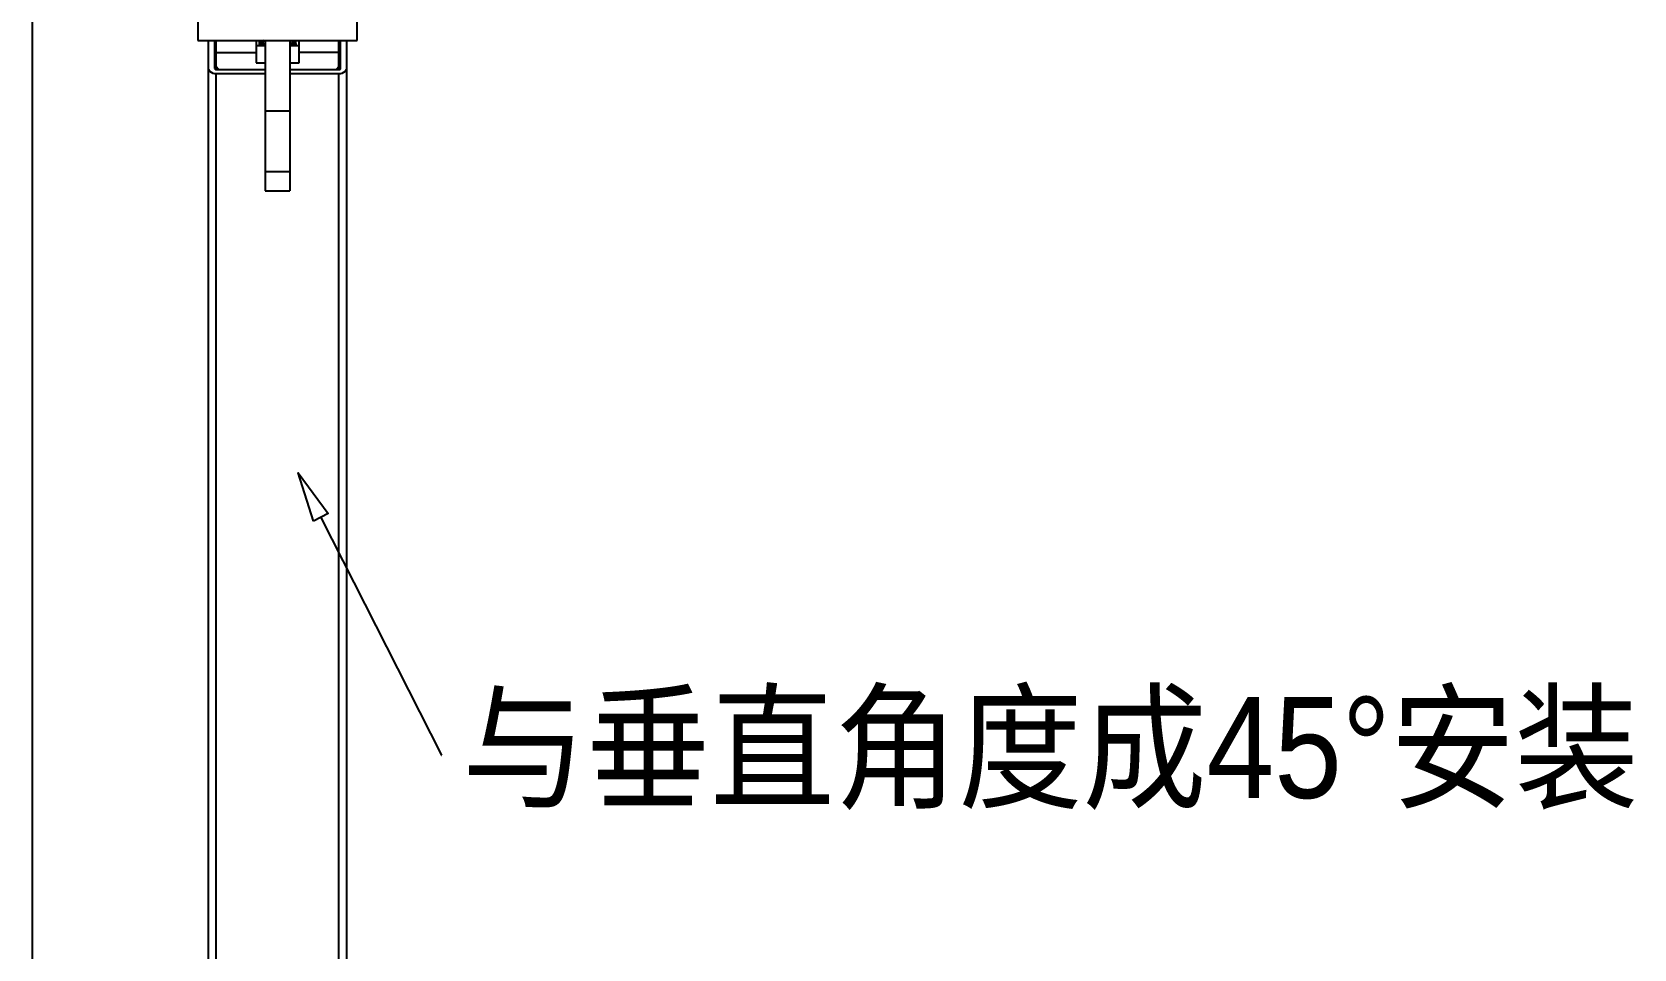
# Model space of a CAD drawing. Extents: x 1060579 to 1383165, y 581819 to 1037910.
# Drawn here: x 1268743 to 1271120, y 860679 to 862040 of the extents above; entities that cross this region are included whole.
import ezdxf

# ---------------------------------------------------------------- set-up
doc = ezdxf.new("R2010")
doc.units = 0
doc.header["$LTSCALE"] = 1000
doc.header["$MEASUREMENT"] = 0
doc.layers.add('02___PRT_ALL_AXES', color=7, linetype='Continuous')
doc.styles.add('_TEL_DIM', font='SIMPLEX', dxfattribs={"width": 0.8, "height": 3.5, "bigfont": 'HZTXT'})

msp = doc.modelspace()

# ---------------------------------------------------------------- linework, layer by layer
at = {"color": 7, "linetype": 'Continuous'}
for p, q in [((1268742.8, 862959.7), (1268742.8, 859317)), ((1268988.7, 862430.2), (1268988.7, 862027.6)), ((1269225.5, 862027.6), (1269225.5, 862430.2)), ((1268988.7, 862027.6), (1269225.5, 862027.6)), ((1269004.6, 860507.8), (1269004.6, 862027.6)), ((1269013.8, 862027.6), (1269013.8, 861986.2)), ((1269016, 861984.6), (1269016, 862027.6)), ((1269075.2, 862027.6), (1269075.2, 861994.6)), ((1269088.9, 862027.6), (1269088.9, 861804.3)), ((1269125.3, 862027.6), (1269125.3, 861804.3)), ((1269125.4, 862020.1), (1269125.4, 862020.1)), ((1269139, 861994.6), (1269139, 862027.6)), ((1269198.2, 861984.6), (1269198.2, 862027.6)), ((1269200.4, 861986.2), (1269200.4, 862027.6)), ((1269209.5, 862027.6), (1269209.5, 860507.8)), ((1269016, 862009.8), (1269075.2, 862009.8)), ((1269198.2, 862009.8), (1269139, 862009.8)), ((1269016, 861984.6), (1269088.9, 861984.6)), ((1269016, 860506.1), (1269016, 861978.1)), ((1269088.9, 861978.1), (1269016, 861978.1)), ((1269125.3, 861984.6), (1269198.2, 861984.6)), ((1269198.2, 861978.1), (1269125.3, 861978.1)), ((1269198.2, 860506.1), (1269198.2, 861978.1)), ((1269088.9, 861923.1), (1269125.3, 861923.1)), ((1269088.9, 861833), (1269125.3, 861833)), ((1269088.9, 861804.3), (1269125.3, 861804.3))]:
    msp.add_line(p, q, dxfattribs=at)
for points in [[(1269013.8, 861986.2), (1269013.9, 861985.6), (1269014.4, 861985.1), (1269015.2, 861984.7), (1269016, 861984.6)], [(1269198.2, 861984.6), (1269199, 861984.7), (1269199.8, 861985.1), (1269200.3, 861985.6), (1269200.4, 861986.2)]]:
    msp.add_lwpolyline(points, dxfattribs=at)
at = {"color": 4}
msp.add_lwpolyline([(1269160.3, 861313.8), (1269137.7, 861385.8), (1269182.4, 861325)], close=True, dxfattribs=at)
msp.add_lwpolyline([(1269171.4, 861319.4), (1269350.5, 860966.6)], dxfattribs=at)
at = {"color": 4, "extrusion": (0, 1, 0), "elevation": 860966.6}
msp.add_lwpolyline([(-1269350.5, 0), (-1269350.7, 0)], dxfattribs=at)
at = {"color": 7, "linetype": 'Continuous'}
for centre, radius, start, end in [((1269094.5, 862027.2), 14.7, 178.3603, 179.9995), ((1269094.6, 862027.2), 14.8, 180.0173, 187.5323), ((1269094.6, 862023.3), 14.8, 172.4831, 179.9829), ((1269094.7, 862022.3), 15, 170.629, 176.2824), ((1269094.5, 862022.3), 14.8, 176.2903, 179.9967), ((1269094.6, 862022.3), 14.8, 180.0172, 187.5235), ((1269095, 862023.2), 15.2, 165.7648, 172.4748), ((1269095, 862018.4), 15.2, 165.7644, 172.4657), ((1269094.7, 862018.4), 15, 172.4824, 173.9962), ((1269095.2, 862022.2), 15.4, 162.4874, 170.6013), ((1269095.2, 862017.4), 15.4, 162.4837, 170.2332), ((1269095.3, 862023.2), 15.5, 163.4415, 165.7729), ((1269095.4, 862018.3), 15.6, 162.5052, 165.7688), ((1269095.7, 862022.1), 16, 159.7302, 162.506), ((1269103.9, 862001.4), 27, 124.0244, 124.6459), ((1269112.2, 862002), 25.6, 58.2813, 59.0616), ((1269121.1, 862020.7), 13.3, 15.3229, 16.4114), ((1269121.4, 862020.8), 13.1, 8.8281, 15.3359), ((1269121.5, 862024.7), 12.9, 4.3664, 12.8789), ((1269121.7, 862025.7), 12.7, 0.024, 8.5353), ((1269121.7, 862024.7), 12.7, 351.1841, 359.9741), ((1269121.7, 862020.9), 12.7, 0.0261, 8.822), ((1269121.8, 862024.7), 12.6, 0.0047, 4.3398), ((1269121.8, 862019.9), 12.6, 0.4275, 4.3388)]:
    msp.add_arc(centre, radius, start, end, dxfattribs=at)
for points in [[(1269082.8, 862027.6), (1269081.8, 862026.2), (1269081, 862024.6), (1269080.5, 862023)], [(1269080.5, 862022), (1269081.1, 862024), (1269082.2, 862025.9), (1269083.5, 862027.6)], [(1269088.6, 862023.6), (1269087.1, 862022.6), (1269085.7, 862021.4), (1269084.4, 862020)], [(1269085.4, 862020.1), (1269086.4, 862021.1), (1269087.6, 862022), (1269088.8, 862022.8)], [(1269133.9, 862024.5), (1269133.6, 862025.6), (1269133.1, 862026.6), (1269132.6, 862027.6)]]:
    msp.add_open_spline(points, degree=3, dxfattribs=at)
for points, knots in [([(1269087.4, 862027.6), (1269086.7, 862027.1), (1269084.2, 862024.9), (1269082.2, 862022.2), (1269081.2, 862020)], [0, 0, 0, 0, 0.264129, 1, 1, 1, 1]), ([(1269081.7, 862020), (1269082.1, 862020.7), (1269083.9, 862023.7), (1269086.6, 862026.1), (1269088.8, 862027.6)], [0, 0, 0, 0, 0.237509, 1, 1, 1, 1]), ([(1269131.1, 862020), (1269130.7, 862020.5), (1269129.1, 862022.4), (1269127, 862023.9), (1269125.4, 862024.9)], [0, 0, 0, 0, 0.238298, 1, 1, 1, 1]), ([(1269125.7, 862023.8), (1269126.1, 862023.5), (1269127.8, 862022.4), (1269129.3, 862021.1), (1269130.3, 862020)], [0, 0, 0, 0, 0.259883, 1, 1, 1, 1]), ([(1269127.2, 862027.6), (1269127.9, 862027.1), (1269130.5, 862025), (1269132.5, 862022.2), (1269133.4, 862020)], [0, 0, 0, 0, 0.268325, 1, 1, 1, 1]), ([(1269133.8, 862020), (1269133.6, 862020.7), (1269132.4, 862023.6), (1269130.2, 862026.1), (1269128.4, 862027.6)], [0, 0, 0, 0, 0.236582, 1, 1, 1, 1]), ([(1269131.9, 862027.6), (1269132.3, 862027.1), (1269133.5, 862025), (1269134.2, 862022.6), (1269134.4, 862020.9)], [0, 0, 0, 0, 0.260499, 1, 1, 1, 1]), ([(1269016, 861978.1), (1269014.6, 861978.1), (1269009.8, 861978.6), (1269004.6, 861982.8), (1269004.6, 861986.2)], [0, 0, 0, 0, 0.300361, 1, 1, 1, 1]), ([(1269209.5, 861986.2), (1269209.5, 861982.8), (1269204.4, 861978.6), (1269199.6, 861978.1), (1269198.2, 861978.1)], [0, 0, 0, 0, 0.699639, 1, 1, 1, 1])]:
    msp.add_open_spline(points, degree=3, knots=knots, dxfattribs=at)
at = {"layer": '02___PRT_ALL_AXES', "color": 7, "linetype": 'Continuous'}
for p, q in [((1269075.2, 862020), (1269088.9, 862020)), ((1269125.3, 862020), (1269139, 862020)), ((1269019.6, 861984.6), (1269016, 861988.2)), ((1269075.2, 861994.6), (1269088.9, 861994.6)), ((1269125.3, 861994.6), (1269139, 861994.6)), ((1269198.2, 861988.2), (1269194.6, 861984.6))]:
    msp.add_line(p, q, dxfattribs=at)

# ---------------------------------------------------------------- texts
at = {"color": 4, "insert": (1269380.8, 861052.8), "char_height": 150, "width": 2004.75, "attachment_point": 1, "style": '_TEL_DIM'}
msp.add_mtext('\\fￋￎￌﾣﾤ|b0|i0|c134|p2;\\W0.9000000000;\\T1.0000000000;\\o\\l与垂直角度成45°安装', dxfattribs=at)

doc.saveas('drawing.dxf')
